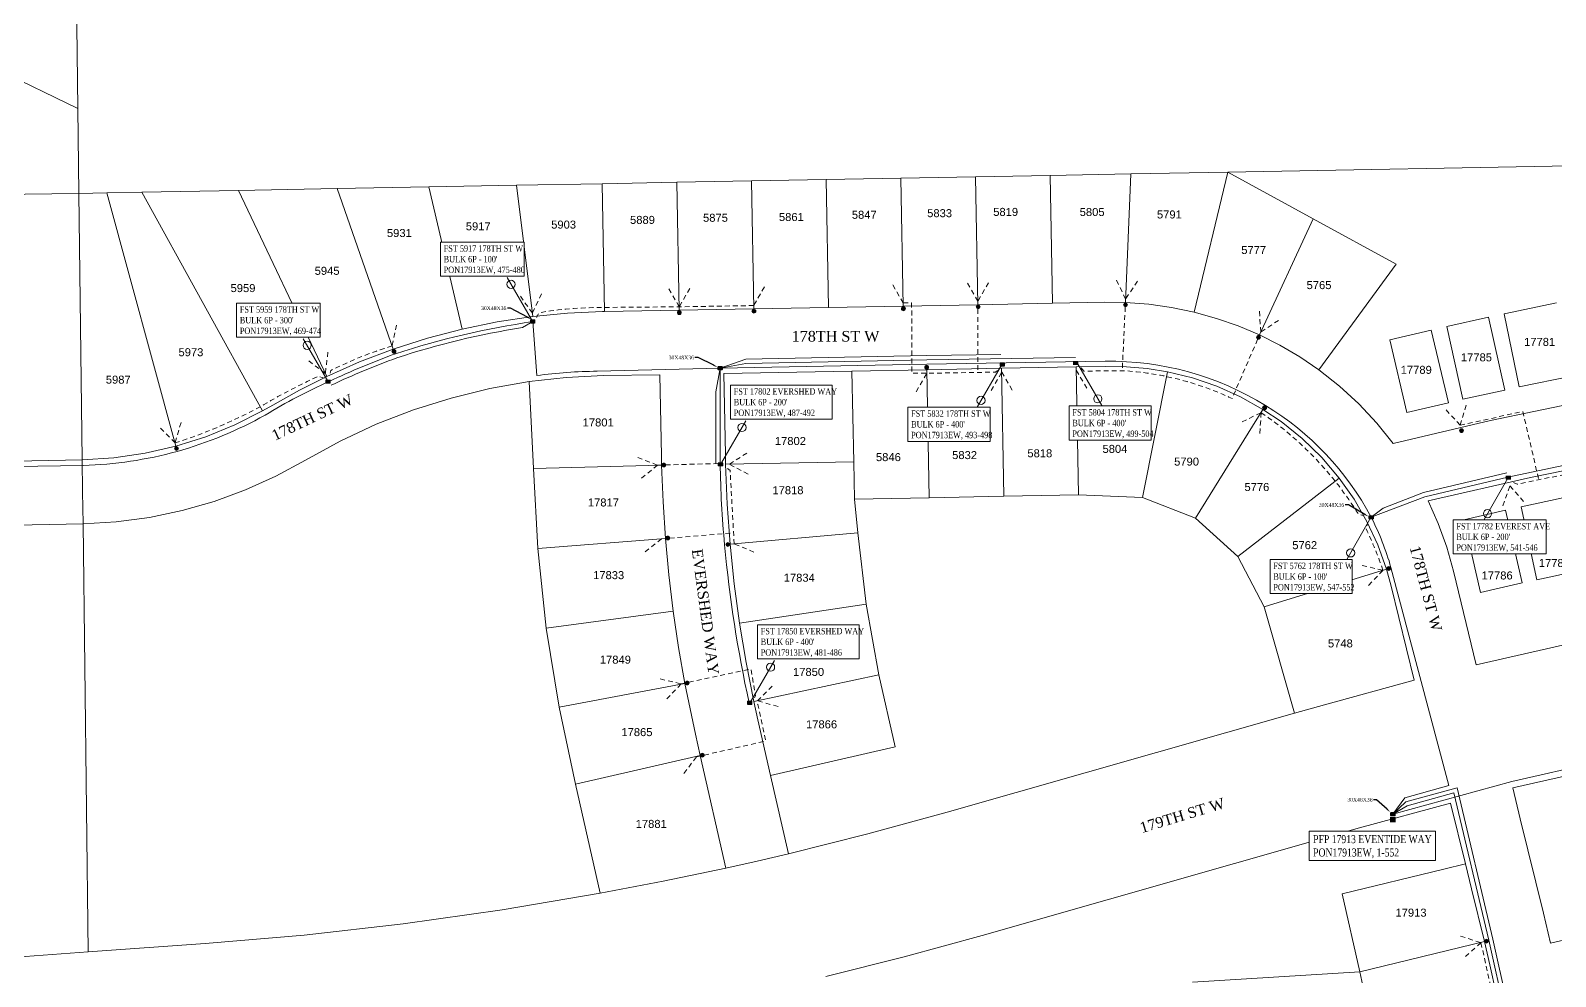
# Model space of a CAD drawing. Header units: feet. Extents: x 865220 to 2841409, y -2240498 to 948907.
# Drawn here: x 2836059 to 2837488, y 945269 to 946155 of the extents above; entities that cross this region are included whole.
import ezdxf
from ezdxf import colors
from ezdxf.entities.mleader import LeaderData, LeaderLine
from ezdxf.enums import TextEntityAlignment as Align
from ezdxf.lldxf.tags import DXFTag
from ezdxf.math import Vec2, Vec3

# ---------------------------------------------------------------- set-up
doc = ezdxf.new("R2010")
doc.units = ezdxf.units.FT
doc.header["$LTSCALE"] = 0.015
doc.header["$MEASUREMENT"] = 0
doc.set_wipeout_variables(frame=1)
doc.linetypes.add('DASHED', pattern=[5, 3, -2])
for name, color, linetype in [('288A', 112, '288A'), ('288B', 112, '288B'), ('48E', 112, '48E'), ('72A', 112, '72A'), ('Dakota County Addresses', 7, 'Continuous'), ('Dakota County Parcels', 7, 'Continuous'), ('DETAIL', 7, 'Continuous'), ('DROP BURIED', 7, 'DASHED'), ('F1', 112, 'F1'), ('PROP_TEL', 6, 'Continuous'), ('STREET NAME', 7, 'Continuous'), ('TAIL', 1, 'MST'), ('TELEPHONE STRUCT-PROP', 6, 'Continuous'), ('TERMINALS', 7, 'Continuous')]:
    doc.layers.add(name, color=color, linetype=linetype)
doc.layers.add('RUNNING LINE (UNDERGROUND)', color=10, linetype='Continuous', lineweight=40)
doc.styles.add('Dimensions 100', font='arial.ttf')
doc.styles.add('Line', font='txt.shx', dxfattribs={"height": 3})
doc.styles.add('SIMPLEX', font='times.ttf', dxfattribs={"width": 0.8})
doc.styles.get("Standard").update_dxf_attribs({"font": 'times.ttf'})
doc.styles.add('Utilities', font='arial.ttf', dxfattribs={"height": 2.5})
tags = doc.linetypes.add('288A', pattern='A,80,-5,["288A",Line,S=1.5,R=0,X=0,Y=-1.5],-24', length=109).pattern_tags.tags
tags[6] = DXFTag(74, 10)
tags = doc.linetypes.add('288B', pattern='A,80,-5,["288B",Line,S=1.5,R=0,X=0,Y=-1.5],-24', length=109).pattern_tags.tags
tags[6] = DXFTag(74, 10)
tags = doc.linetypes.add('48E', pattern='A,80,-5,["48E",Line,S=1.5,R=0,X=0,Y=-1.5],-20', length=105).pattern_tags.tags
tags[6] = DXFTag(74, 10)
tags = doc.linetypes.add('72A', pattern='A,80,-5,["72A",Line,S=1.5,R=0,X=0,Y=-1.5],-20', length=105).pattern_tags.tags
tags[6] = DXFTag(74, 10)
tags = doc.linetypes.add('F1', pattern='A,15,-5,["F1",Line,S=1.5,R=0,X=0,Y=-1.5],-12', length=32).pattern_tags.tags
tags[6] = DXFTag(74, 10)
tags = doc.linetypes.add('MST', pattern='A,5,-5,5,-5,["TAIL",Line,S=1.5,R=0,X=0,Y=-1.5],-20', length=40).pattern_tags.tags
tags[10] = DXFTag(74, 10)

# ---------------------------------------------------------------- blocks, each defined once
blk = doc.blocks.new('ACMAP_ANN_TEMPLATE_Dakota County Addresses')
at = {"layer": 'Dakota County Addresses', "style": 'Dimensions 100'}
blk.add_attdef('DakotaCountyAddress', text='', height=50, dxfattribs=at).set_placement((0, 0), align=Align.CENTER)
blk = doc.blocks.new('NEW HH')
at = {"ltscale": 40, "true_color": 0xffffff}
h = blk.add_hatch(color=7, dxfattribs=at)
h.dxf.hatch_style = 1
h.paths.add_polyline_path([(-0.061, -0.031, 0.414214), (-0.046, -0.046), (0.046, -0.046, 0.414214), (0.061, -0.031), (0.061, 0.031, 0.414214), (0.046, 0.046), (-0.046, 0.046, 0.414214), (-0.061, 0.031)])
at = {"layer": 'RUNNING LINE (UNDERGROUND)', "color": 6, "lineweight": 0, "const_width": 0.005, "flags": 128}
blk.add_lwpolyline([(-0.061, 0.031), (-0.061, -0.031, 0.414214), (-0.046, -0.046), (0.046, -0.046, 0.414214), (0.061, -0.031), (0.061, 0.031, 0.414214), (0.046, 0.046), (-0.046, 0.046, 0.414214)], format="xyb", close=True, dxfattribs=at)
at = {"layer": 'TELEPHONE STRUCT-PROP', "color": 18, "true_color": 0x000000, "style": 'Utilities'}
blk.add_text('HH', height=0.05, dxfattribs=at).set_placement((0, 0), align=Align.MIDDLE_CENTER)
blk = doc.blocks.new('PFP')
at = {"color": 6}
blk.add_wipeout([(-0.121, 0.121), (0.121, 0.121), (0.121, -0.121), (-0.121, -0.121)], dxfattribs=at)
at = {"ltscale": 40, "true_color": 0xffffff}
h = blk.add_hatch(color=7, dxfattribs=at)
h.dxf.hatch_style = 1
h.paths.add_polyline_path([(-0.121, -0.121), (0.121, -0.121), (0.121, 0.121), (-0.121, 0.121)])
at = {"layer": 'RUNNING LINE (UNDERGROUND)', "color": 6, "lineweight": 0, "const_width": 0.0181, "flags": 128}
blk.add_lwpolyline([(-0.121, 0.121), (0.121, 0.121), (0.121, -0.121), (-0.121, -0.121)], close=True, dxfattribs=at)
at = {"layer": 'RUNNING LINE (UNDERGROUND)', "color": 18, "lineweight": 0, "true_color": 0x000000, "const_width": 0.0181, "flags": 128}
for points in [[(-0.084, -0.084), (0.084, 0.084)], [(-0.084, 0.084), (0.084, -0.084)]]:
    blk.add_lwpolyline(points, dxfattribs=at)
blk = doc.blocks.new('Proposed FlowerPot')
at = {"lineweight": 5, "ltscale": 100, "true_color": 0xffffff}
h = blk.add_hatch(color=7, dxfattribs=at)
h.dxf.hatch_style = 1
h.paths.add_polyline_path([(-0.06, 0, 0.414214), (0, -0.06, 0.414214), (0.06, 0, 0.414214), (0, 0.06, 0.414214)])
at = {"lineweight": 5, "ltscale": 100}
blk.add_circle((0, 0), 0.0604, dxfattribs=at)
at = {"layer": 'RUNNING LINE (UNDERGROUND)', "color": 6, "lineweight": 5, "const_width": 0.00907, "flags": 128}
blk.add_lwpolyline([(-0.06, 0, -0.414214), (0, 0.06, -0.414214), (0.06, 0, -0.414214), (0, -0.06, -0.414214), (-0.06, 0)], format="xyb", dxfattribs=at)
at = {"color": 18, "linetype": 'ByBlock', "lineweight": 5, "ltscale": 100, "true_color": 0x000000, "style": 'Dimensions 100'}
blk.add_text('F', height=0.0744, dxfattribs=at).set_placement((-0.029, -0.037))
blk = doc.blocks.new('TERMINAL')
at = {"lineweight": 5, "ltscale": 0.5, "flags": 128}
blk.add_lwpolyline([(-0.1, -0.6), (-0.1, 44.8)], dxfattribs=at)
at = {"lineweight": 5, "ltscale": 0.5}
blk.add_circle((-0.1, 37.6), 3.83, dxfattribs=at)

msp = doc.modelspace()

# ---------------------------------------------------------------- linework, layer by layer
at = {"layer": '48E', "lineweight": 5, "ltscale": 50, "flags": 128}
msp.add_lwpolyline([(2837315.6, 945698.9), (2837365.7, 945718.1), (2837443.6, 945736.6), (2837553.3, 945759.6), (2837660, 945777.9, -0.010274), (2837847.8, 945802.5, -0.012434), (2837978.8, 945814.1), (2838110.7, 945822.4), (2838234.3, 945824.5), (2838288.8, 945824.8)], format="xyb", dxfattribs=at)
at = {"layer": 'Dakota County Parcels', "lineweight": 5}
for p, q in [((2836103.8, 946081.9), (2836101.7, 946258.1)), ((2836103.8, 946081.9), (2835956.6, 946153.3)), ((2836104.8, 946002.4), (2836103.8, 946081.9)), ((2837181.4, 946022.4), (2838058.8, 946038.7)), ((2836804.8, 946015.4), (2836874.8, 946016.7)), ((2836874.8, 946016.7), (2836944.8, 946018)), ((2836874.8, 946016.7), (2836877, 945896.8)), ((2836944.8, 946018), (2837014.8, 946019.3)), ((2836944.8, 946018), (2836947, 945898.1)), ((2837014.8, 946019.3), (2837090.4, 946020.8)), ((2837014.8, 946019.3), (2837017, 945899.4)), ((2837090.4, 946020.8), (2837085.5, 945900.1)), ((2837090.4, 946020.8), (2837181.4, 946022.4)), ((2837181.4, 946022.4), (2837149.6, 945891.1)), ((2837261.2, 945978.6), (2837181.4, 946022.4)), ((2835671.3, 945996), (2836104.8, 946002.4)), ((2836104.8, 946002.4), (2836130.8, 946002.9)), ((2836107.8, 945752.6), (2836104.8, 946002.4)), ((2836130.8, 946002.9), (2836163.7, 946003.5)), ((2836130.8, 946002.9), (2836195.7, 945765.6)), ((2836163.7, 946003.5), (2836254.4, 946005.2)), ((2836163.7, 946003.5), (2836276.8, 945798.5)), ((2836254.4, 946005.2), (2836346.7, 946006.9)), ((2836254.4, 946005.2), (2836337, 945830.9)), ((2836346.7, 946006.9), (2836432.7, 946008.5)), ((2836346.7, 946006.9), (2836399.2, 945856.4)), ((2836432.7, 946008.5), (2836514.8, 946010.1)), ((2836432.7, 946008.5), (2836463.8, 945875.2)), ((2836514.8, 946010.1), (2836594.9, 946011.5)), ((2836514.8, 946010.1), (2836530, 945886.9)), ((2836594.9, 946011.5), (2836664.9, 946012.8)), ((2836594.9, 946011.5), (2836597.1, 945891.6)), ((2836664.9, 946012.8), (2836734.8, 946014.1)), ((2836664.9, 946012.8), (2836667.1, 945892.9)), ((2836734.8, 946014.1), (2836804.8, 946015.4)), ((2836734.8, 946014.1), (2836737.1, 945894.2)), ((2836804.8, 946015.4), (2836807.1, 945895.5)), ((2837261.2, 945978.6), (2837210.8, 945869.8)), ((2837338.9, 945936), (2837261.2, 945978.6)), ((2837266.6, 945836.9), (2837338.9, 945936)), ((2836597.1, 945891.6), (2836595.3, 945891.6)), ((2836667.1, 945892.9), (2836597.1, 945891.6)), ((2836737.1, 945894.2), (2836667.1, 945892.9)), ((2836807.1, 945895.5), (2836737.1, 945894.2)), ((2836877, 945896.8), (2836807.1, 945895.5)), ((2836947, 945898.1), (2836877, 945896.8)), ((2837017, 945899.4), (2836947, 945898.1)), ((2837065.9, 945900.3), (2837017, 945899.4)), ((2837085.5, 945900.1), (2837065.9, 945900.3)), ((2837489.1, 945899.7), (2837440.2, 945889.6)), ((2837440.2, 945889.6), (2837454.3, 945821)), ((2837371.8, 945874.3), (2837332.9, 945865.1)), ((2837388, 945806.2), (2837371.8, 945874.3)), ((2837425.4, 945886.4), (2837386.4, 945877.7)), ((2837386.4, 945877.7), (2837401.6, 945809.4)), ((2837440.7, 945818), (2837425.4, 945886.4)), ((2837332.9, 945865.1), (2837349.1, 945797)), ((2836649.1, 945832.5), (2836596.4, 945831.6)), ((2836649.1, 945832.5), (2836650.5, 945756.6)), ((2836829.1, 945835.9), (2836709.1, 945833.7)), ((2836709.1, 945833.7), (2836710.5, 945757.7)), ((2836899.1, 945837.2), (2836829.1, 945835.9)), ((2836830.7, 945750.9), (2836829.1, 945835.9)), ((2836969.1, 945838.5), (2836899.1, 945837.2)), ((2836901.3, 945717.2), (2836899.1, 945837.2)), ((2837039, 945839.8), (2836969.1, 945838.5)), ((2836971.3, 945718.5), (2836969.1, 945838.5)), ((2837067.1, 945840.3), (2837039, 945839.8)), ((2837041.3, 945719.8), (2837039, 945839.8)), ((2837101.3, 945717.5), (2837124.7, 945835.2)), ((2837266.6, 945836.9), (2837266.6, 945836.9)), ((2837454.3, 945821), (2837503.3, 945831.1)), ((2836530.8, 945744.6), (2836526.5, 945826)), ((2837401.6, 945809.4), (2837440.7, 945818)), ((2836276.8, 945798.5), (2836286.4, 945804)), ((2837349.1, 945797), (2837388, 945806.2)), ((2837151, 945697.9), (2837214.2, 945799.9)), ((2837231.2, 945788.5), (2837214.2, 945799.9)), ((2835946, 945749.6), (2836107.8, 945752.6)), ((2836108.2, 945722.6), (2836107.8, 945752.6)), ((2836650.7, 945747.7), (2836530.8, 945744.6)), ((2836530.8, 945744.6), (2836534.7, 945669.6)), ((2836650.5, 945756.6), (2836650.7, 945747.7)), ((2836710.5, 945757.7), (2836710.7, 945748.7)), ((2836830.7, 945750.9), (2836710.7, 945748.7)), ((2836831.3, 945715.9), (2836830.7, 945750.9)), ((2837190.7, 945662.2), (2837285.6, 945735.6)), ((2836108.6, 945692.6), (2836108.2, 945722.6)), ((2836831.3, 945715.9), (2836901.3, 945717.2)), ((2836834.5, 945684.2), (2836831.3, 945715.9)), ((2836901.3, 945717.2), (2836971.3, 945718.5)), ((2836971.3, 945718.5), (2837041.3, 945719.8)), ((2837041.3, 945719.8), (2837101.3, 945717.5)), ((2837101.3, 945717.5), (2837151, 945697.9)), ((2837495.3, 945717.2), (2837456.2, 945708.8)), ((2837441.4, 945705.6), (2837402.4, 945696.6)), ((2837457.1, 945637.3), (2837441.4, 945705.6)), ((2837456.2, 945708.8), (2837470.8, 945640.4)), ((2835940.9, 945689.5), (2836108.6, 945692.6)), ((2836113.5, 945291.5), (2836108.6, 945692.6)), ((2837151, 945697.9), (2837190.7, 945662.2)), ((2837402.4, 945696.6), (2837418.1, 945628.4)), ((2836534.7, 945669.6), (2836654.3, 945679.1)), ((2836834.5, 945684.2), (2836715, 945673.7)), ((2836842.4, 945617.4), (2836834.5, 945684.2)), ((2836534.7, 945669.6), (2836542.6, 945595)), ((2837190.7, 945662.2), (2837215.4, 945614.8)), ((2837215.4, 945614.8), (2837330, 945650.3)), ((2837334.4, 945634.2), (2837330, 945650.3)), ((2837414.1, 945560.6), (2837392.7, 945648.4)), ((2837470.8, 945640.4), (2837509.9, 945648.7)), ((2837355.8, 945546.1), (2837334.4, 945634.2)), ((2837418.1, 945628.4), (2837457.1, 945637.3)), ((2836842.4, 945617.4), (2836723.7, 945599.6)), ((2836854.4, 945551.2), (2836842.4, 945617.4)), ((2836542.6, 945595), (2836661.6, 945610.9)), ((2837215.4, 945614.8), (2837243.8, 945515.2)), ((2836542.6, 945595), (2836554.6, 945520.9)), ((2836854.4, 945551.2), (2836737, 945526.3)), ((2836869.7, 945483.6), (2836854.4, 945551.2)), ((2837355.8, 945546.1), (2837271.8, 945523.2)), ((2836554.6, 945520.9), (2836672.5, 945543.1)), ((2836672.5, 945543.1), (2836682.4, 945495.5)), ((2836554.6, 945520.9), (2836569.9, 945448.9)), ((2836737, 945526.3), (2836740.9, 945508.9)), ((2837271.8, 945523.2), (2837243.8, 945515.2)), ((2836740.9, 945508.9), (2836752.7, 945456.9)), ((2837243.8, 945515.2), (2836918.2, 945422.4)), ((2836682.4, 945495.5), (2836686.9, 945475.6)), ((2836569.9, 945448.9), (2836686.9, 945475.6)), ((2836686.9, 945475.6), (2836711, 945370.2)), ((2836752.7, 945456.9), (2836869.7, 945483.6)), ((2837536.4, 945465.3), (2837448.2, 945445.4)), ((2836569.9, 945448.9), (2836593.3, 945346.5)), ((2836752.7, 945456.9), (2836769.5, 945383.5)), ((2837455.3, 945416.3), (2837448.2, 945445.4)), ((2837390, 945431), (2837304.7, 945407.8)), ((2837403.9, 945374), (2837390, 945431)), ((2837476.9, 945327.9), (2837455.3, 945416.3)), ((2836951.1, 945307), (2837304.7, 945407.8)), ((2836711, 945370.2), (2836740.3, 945376.7)), ((2836740.3, 945376.7), (2836769.5, 945383.5)), ((2837383.5, 945369.1), (2837403.9, 945374)), ((2837409.6, 945350.7), (2837403.9, 945374)), ((2837288.4, 945345.9), (2837383.5, 945369.1)), ((2837305, 945272.8), (2837288.4, 945345.9)), ((2837421.6, 945301.2), (2837409.6, 945350.7)), ((2837483.7, 945299.7), (2837476.9, 945327.9)), ((2837305, 945272.8), (2837421.6, 945301.2)), ((2837426.8, 945279.6), (2837421.6, 945301.2)), ((2837508.1, 945305.4), (2837483.7, 945299.7)), ((2836113.5, 945291.5), (2835813.9, 945269.8)), ((2836222.9, 945299.4), (2836113.5, 945291.5)), ((2837305, 945272.8), (2837148, 945263.3)), ((2837312.6, 945236.8), (2837305, 945272.8))]:
    msp.add_line(p, q, dxfattribs=at)
for points in [[(2836530, 945886.9), (2836496.7, 945881.9), (2836463.8, 945875.2)], [(2836595.3, 945891.6), (2836562.6, 945890.1), (2836530, 945886.9)], [(2837149.6, 945891.1), (2837128.5, 945895.5), (2837107.1, 945898.5), (2837085.5, 945900.1)], [(2837210.8, 945869.8), (2837190.9, 945878.2), (2837170.5, 945885.3), (2837149.6, 945891.1)], [(2836463.8, 945875.2), (2836431.3, 945866.7), (2836399.2, 945856.4)], [(2838076.6, 945875.8), (2837983.1, 945870.4), (2837889.7, 945862.6), (2837796.6, 945852.6), (2837703.8, 945840.3), (2837611.3, 945825.6), (2837519.1, 945808.7), (2837427.5, 945789.5), (2837336.3, 945768)], [(2837266.6, 945836.9), (2837248.7, 945849.1), (2837230.1, 945860.1), (2837210.8, 945869.8)], [(2836399.2, 945856.4), (2836367.8, 945844.5), (2836337, 945830.9)], [(2836337, 945830.9), (2836311.4, 945818), (2836286.4, 945804)], [(2836596.4, 945831.6), (2836561.4, 945829.8), (2836526.5, 945826)], [(2837124.7, 945835.2), (2837105.6, 945838.3), (2837086.4, 945840), (2837067.1, 945840.3)], [(2837214.2, 945799.9), (2837193.1, 945811.7), (2837171, 945821.6), (2837148.2, 945829.4), (2837124.7, 945835.2)], [(2837336.3, 945768), (2837320.8, 945787.2), (2837304, 945805.1), (2837285.9, 945821.7), (2837266.6, 945836.9)], [(2836526.5, 945826), (2836489.8, 945819.5), (2836453.6, 945810.6), (2836418.1, 945799.5), (2836383.4, 945786), (2836349.6, 945770.2), (2836316.9, 945752.3)], [(2838049.4, 945814.4), (2837951.2, 945807.8), (2837853.2, 945798.7), (2837755.6, 945786.9), (2837658.2, 945772.6), (2837561.3, 945755.7), (2837464.9, 945736.3), (2837369, 945714.3)], [(2836195.7, 945765.6), (2836223.6, 945774.4), (2836250.7, 945785.4), (2836276.8, 945798.5)], [(2837285.6, 945735.6), (2837269.2, 945754.9), (2837251, 945772.6), (2837231.2, 945788.5)], [(2836107.8, 945752.6), (2836137.5, 945754.6), (2836166.8, 945758.9), (2836195.7, 945765.6)], [(2836108.6, 945692.6), (2836139.8, 945694.5), (2836170.8, 945698.7), (2836201.5, 945705.1), (2836231.5, 945713.7), (2836260.9, 945724.5), (2836289.4, 945737.4), (2836316.9, 945752.3)], [(2836650.7, 945747.7), (2836652.1, 945713.4), (2836654.3, 945679.1)], [(2836710.7, 945748.7), (2836712.3, 945711.2), (2836715, 945673.7)], [(2837330, 945650.3), (2837321.8, 945673), (2837311.6, 945694.9), (2837299.5, 945715.8), (2837285.6, 945735.6)], [(2837392.7, 945648.4), (2837386.4, 945670.9), (2837378.4, 945692.9), (2837369, 945714.3)], [(2836654.3, 945679.1), (2836657.5, 945644.9), (2836661.6, 945610.9)], [(2836715, 945673.7), (2836718.8, 945636.6), (2836723.7, 945599.6)], [(2838056.6, 945654.5), (2837963.9, 945648.3), (2837871.4, 945639.7), (2837779.2, 945628.7), (2837687.3, 945615.2), (2837595.7, 945599.4), (2837504.6, 945581.2), (2837414.1, 945560.6)], [(2836661.6, 945610.9), (2836666.6, 945576.9), (2836672.5, 945543.1)], [(2836723.7, 945599.6), (2836729.8, 945562.8), (2836737, 945526.3)], [(2836769.5, 945383.5), (2836844.1, 945402.1), (2836918.2, 945422.4)], [(2836593.3, 945346.5), (2836652.3, 945357.8), (2836711, 945370.2)], [(2836222.9, 945299.4), (2836315.9, 945307.4), (2836408.7, 945317.9), (2836501.2, 945331), (2836593.3, 945346.5)], [(2836804.6, 945268.5), (2836878.1, 945287), (2836951.1, 945307)], [(2837437.3, 945225.5), (2837432.7, 945252.7), (2837426.8, 945279.6)]]:
    msp.add_lwpolyline(points, dxfattribs=at)
at = {"layer": 'DROP BURIED', "lineweight": 5, "ltscale": 100}
for points in [[(2836877.1, 945899.7), (2836867.1, 945917)], [(2836957.1, 945918.7), (2836947.1, 945901.4), (2836937.1, 945918.7)], [(2837096.7, 945920), (2837085.5, 945903.4), (2837076.8, 945921.4)], [(2836538.1, 945908.2), (2836529.6, 945890.1), (2836518.1, 945906.5)], [(2836677.1, 945913.4), (2836667.1, 945896.1), (2836657.1, 945913.4)], [(2836747, 945914.7), (2836737, 945897.3)], [(2837228.8, 945883.4), (2837212.1, 945872.5), (2837210.9, 945892.4)], [(2836402.3, 945879), (2836398.2, 945859.4)], [(2836338.1, 945853.6), (2836335.6, 945833.7), (2836319.6, 945845.8)], [(2836889.2, 945816.5), (2836899.2, 945833.8)], [(2836959.4, 945817.6), (2836969.4, 945834.9), (2836979.4, 945817.6)], [(2837039.3, 945836.7), (2837049.3, 945819.4)], [(2837398.9, 945785.2), (2837404.7, 945804.3)], [(2836200.4, 945787.7), (2836194.8, 945768.5), (2836180.9, 945782.9)], [(2837194.6, 945788.3), (2837212.6, 945796.9), (2837211.1, 945777)], [(2837398.9, 945785.2), (2837385.4, 945799.9)], [(2836731.9, 945739.3), (2836714.2, 945748.6), (2836731.1, 945759.3)], [(2836628.4, 945754.9), (2836647, 945747.7), (2836631.5, 945735.2)], [(2837439, 945709.6), (2837445.6, 945728.4), (2837458.7, 945713.3)], [(2836650.7, 945678.6), (2836635, 945666.3)], [(2836737.2, 945666.3), (2836718.7, 945673.9)], [(2837307.2, 945653.8), (2837326.6, 945649.1), (2837312.8, 945634.6)], [(2836649.5, 945547.4), (2836669, 945542.7), (2836655.1, 945528.2)], [(2836759.8, 945521.5), (2836740.5, 945526.9), (2836754.8, 945540.9)], [(2836683.4, 945474.3), (2836671.3, 945458.4)], [(2837399.4, 945306.4), (2837418.4, 945300.2), (2837403.5, 945286.9)]]:
    msp.add_lwpolyline(points, dxfattribs=at)
at = {"layer": 'DROP BURIED', "lineweight": 5, "ltscale": 100, "flags": 128}
for points in [[(2836947.1, 945901.4), (2836947, 945834.6)], [(2837085.5, 945903.4), (2837082.3, 945836)], [(2836877.1, 945899.7), (2836885, 945899.7), (2836885.2, 945833.8), (2836899.2, 945833.8), (2836963.5, 945834.9), (2836966.5, 945837.5)], [(2837514.8, 945810.1), (2837527.8, 945745.3), (2837452.5, 945729.9), (2837448.1, 945731.9)], [(2837398.9, 945785.2), (2837450, 945796.3), (2837457.7, 945797.9), (2837472.6, 945734)], [(2836647, 945747.7), (2836704, 945749.2)], [(2836718.7, 945673.9), (2836714.9, 945742.8), (2836711.8, 945745.2)], [(2836650.7, 945678.6), (2836718.1, 945684.3)], [(2836669, 945542.7), (2836734.4, 945556.6), (2836738.8, 945531.5), (2836736.9, 945527.3)], [(2836683.4, 945474.3), (2836748.2, 945489.2), (2836741, 945523.5), (2836737.8, 945524.5)], [(2837418.4, 945300.2), (2837426.7, 945263.2), (2837432.4, 945239.3), (2837436.2, 945237.7)]]:
    msp.add_lwpolyline(points, dxfattribs=at)
for points in [[(2836737, 945897.3), (2836667.1, 945896.1), (2836593.6, 945895.5, 0.040031), (2836535.9, 945890.6), (2836533.4, 945886.2)], [(2836398.2, 945859.4, 0.041949), (2836340.7, 945836.5), (2836339.8, 945832.2)], [(2837212.1, 945872.5), (2837185.2, 945810.2, 0.09149), (2837086.2, 945836.1), (2837046.2, 945835.9), (2837043.5, 945839.2)], [(2836194.8, 945768.5, 0.045384), (2836274.5, 945802.3, -0.029345), (2836329.2, 945831), (2836334.7, 945829.3)], [(2837212.6, 945796.9, -0.105813), (2837303.7, 945701.5), (2837309.1, 945700.2)], [(2837326.6, 945649.1, 0.033224), (2837310.7, 945688.1), (2837312, 945692.9)]]:
    msp.add_lwpolyline(points, format="xyb", dxfattribs=at)
at = {"layer": 'TAIL', "lineweight": 5, "ltscale": 50, "flags": 128}
for points in [[(2836341, 945822.6, -0.023161), (2836402.7, 945848.3, -0.040886), (2836520.3, 945876.6), (2836530.2, 945882.2)], [(2836732.7, 945525, -0.031072), (2836709.8, 945673, -0.020211), (2836705.6, 945749.3), (2836705.6, 945838.6)]]:
    msp.add_lwpolyline(points, format="xyb", dxfattribs=at)
for points in [[(2836705.6, 945838.6), (2836729.7, 945847.1), (2836899.1, 945850.4), (2836968.7, 945851.5)], [(2836705.6, 945838.6), (2836729.7, 945843.1), (2836899.1, 945846.4), (2837038.4, 945848.6)], [(2836701.6, 945749.2), (2836701.6, 945816.3), (2836705.6, 945838.6)], [(2837315.6, 945698.9), (2837326.7, 945707.5), (2837364.5, 945722), (2837442.8, 945740.5)]]:
    msp.add_lwpolyline(points, dxfattribs=at)

# ---------------------------------------------------------------- block references
at = {"lineweight": 5, "xscale": 40, "yscale": 40, "zscale": 40}
for p in [(2836529.9, 945882.4), (2836970, 945842.1), (2837038.6, 945843.5), (2836705.6, 945838.6), (2836338.1, 945826), (2836705.9, 945748.4), (2837444.1, 945736), (2837315.6, 945698.9), (2836733.3, 945525)]:
    msp.add_blockref('NEW HH', p, dxfattribs=at)
at = {"layer": 'Dakota County Addresses', "lineweight": 5, "xscale": 0.15, "yscale": 0.15, "zscale": 0.15}
for p, values in [((2836911.2, 945980.1), {'DakotaCountyAddress': '5833'}), ((2836973.1, 945981.3), {'DakotaCountyAddress': '5819'}), ((2837054.1, 945981.2), {'DakotaCountyAddress': '5805'}), ((2836478.9, 945967.8), {'DakotaCountyAddress': '5917'}), ((2836558.9, 945969.4), {'DakotaCountyAddress': '5903'}), ((2836632.8, 945973.8), {'DakotaCountyAddress': '5889'}), ((2836701.2, 945975.8), {'DakotaCountyAddress': '5875'}), ((2836772.3, 945976.5), {'DakotaCountyAddress': '5861'}), ((2836840.6, 945978.6), {'DakotaCountyAddress': '5847'}), ((2837126.5, 945978.9), {'DakotaCountyAddress': '5791'}), ((2836405, 945961.5), {'DakotaCountyAddress': '5931'}), ((2837205.5, 945945.6), {'DakotaCountyAddress': '5777'}), ((2836337.3, 945926.1), {'DakotaCountyAddress': '5945'}), ((2836258.5, 945909.9), {'DakotaCountyAddress': '5959'}), ((2837266.7, 945912.7), {'DakotaCountyAddress': '5765'}), ((2837473.4, 945859.5), {'DakotaCountyAddress': '17781'}), ((2836209.7, 945849.8), {'DakotaCountyAddress': '5973'}), ((2837414.2, 945845), {'DakotaCountyAddress': '17785'}), ((2836141.6, 945824.1), {'DakotaCountyAddress': '5987'}), ((2837357.8, 945833.3), {'DakotaCountyAddress': '17789'}), ((2836591.3, 945784), {'DakotaCountyAddress': '17801'}), ((2836771.4, 945766.6), {'DakotaCountyAddress': '17802'}), ((2836863.2, 945751.5), {'DakotaCountyAddress': '5846'}), ((2836934.6, 945753.4), {'DakotaCountyAddress': '5832'}), ((2837005.1, 945755.1), {'DakotaCountyAddress': '5818'}), ((2837075.5, 945759.2), {'DakotaCountyAddress': '5804'}), ((2837142.6, 945747.3), {'DakotaCountyAddress': '5790'}), ((2837208.5, 945723.5), {'DakotaCountyAddress': '5776'}), ((2836596.2, 945709), {'DakotaCountyAddress': '17817'}), ((2836769.1, 945720.5), {'DakotaCountyAddress': '17818'}), ((2837253.3, 945669), {'DakotaCountyAddress': '5762'}), ((2837487.2, 945652.3), {'DakotaCountyAddress': '17782'}), ((2836601.1, 945640.9), {'DakotaCountyAddress': '17833'}), ((2836779.7, 945638.5), {'DakotaCountyAddress': '17834'}), ((2837433.6, 945640.6), {'DakotaCountyAddress': '17786'}), ((2837286.7, 945576.9), {'DakotaCountyAddress': '5748'}), ((2836607.4, 945561.7), {'DakotaCountyAddress': '17849'}), ((2836788.4, 945550.2), {'DakotaCountyAddress': '17850'}), ((2836627.6, 945493.8), {'DakotaCountyAddress': '17865'}), ((2836800.6, 945501.1), {'DakotaCountyAddress': '17866'}), ((2836641, 945407.8), {'DakotaCountyAddress': '17881'}), ((2837352.9, 945324.6), {'DakotaCountyAddress': '17913'})]:
    msp.add_blockref('ACMAP_ANN_TEMPLATE_Dakota County Addresses', p, dxfattribs=at).add_auto_attribs(values)
at = {"layer": 'PROP_TEL', "lineweight": 5, "xscale": 30, "yscale": 30, "zscale": 30}
for p in [(2836667.3, 945890.7), (2836737.2, 945892), (2836877.3, 945894.3), (2836947.3, 945896.1), (2837085.4, 945898), (2837210, 945867.5), (2836399.9, 945854.3), (2836899.1, 945839.4), (2837215.7, 945801.6), (2837400.2, 945780), (2836196.2, 945763.3), (2836652.8, 945747.9), (2836656.5, 945679.5), (2836712.8, 945673.4), (2837331.9, 945650.9), (2836674.7, 945543.6), (2836688.9, 945475.9), (2837423.6, 945301.6)]:
    msp.add_blockref('Proposed FlowerPot', p, dxfattribs=at)
at = {"layer": 'TERMINALS', "lineweight": 5, "ltscale": 0.5}
for p, rotation in [((2836528.5, 945884.7), 30), ((2836337.5, 945827.5), 30), ((2837040.6, 945842.4), 210), ((2836968.7, 945841), 150), ((2836707.3, 945750.4), 329.9999999999999), ((2837443.3, 945734.9), 150), ((2837315, 945698.1), 150), ((2836734.1, 945525.8), 329.9999999999999)]:
    msp.add_blockref('TERMINAL', p, dxfattribs=dict(at, rotation=rotation))

# ---------------------------------------------------------------- texts
at = {"layer": 'STREET NAME', "lineweight": 5, "ltscale": 40, "insert": (2836772.6, 945873.5), "char_height": 10, "attachment_point": 1}
msp.add_mtext('178TH ST W', dxfattribs=at)
at = {"layer": 'STREET NAME', "lineweight": 5, "ltscale": 40, "char_height": 10, "attachment_point": 1}
for s, insert, rotation in [('178TH ST W', (2836284.1, 945779.5), 25.3582), ('EVERSHED WAY', (2836688.9, 945669.8), 277.6244), ('178TH ST W', (2837361.2, 945673.2), 284.8023), ('179TH ST W', (2837097.7, 945412.4), 16.8388)]:
    msp.add_mtext(s, dxfattribs=dict(at, insert=insert, rotation=rotation))

# ---------------------------------------------------------------- next in the draw order: block references
at = {"layer": 'PROP_TEL', "lineweight": 5, "xscale": 20, "yscale": 20, "zscale": 20}
msp.add_blockref('PFP', (2837335.9, 945415.5), dxfattribs=at)

# ---------------------------------------------------------------- next in the draw order: texts
at = {"layer": 'PROP_TEL', "lineweight": 5, "ltscale": 0.5, "insert": (2837261.2, 945401), "char_height": 7.5, "attachment_point": 1, "style": 'SIMPLEX', "bg_fill": 19, "box_fill_scale": 1.5, "bg_fill_color": 256, "bg_fill_transparency": 0}
msp.add_mtext('PFP 17913 EVENTIDE WAY\\PPON17913EW, 1-552', dxfattribs=at)
at = {"layer": 'TERMINALS', "lineweight": 5, "ltscale": 0.5, "insert": (2836446.5, 945953.8), "char_height": 6, "width": 72.285, "attachment_point": 1, "style": 'SIMPLEX', "bg_fill": 19, "box_fill_scale": 1.5, "bg_fill_color": 256, "bg_fill_transparency": 0}
msp.add_mtext("FST 5917 178TH ST W\\PBULK 6P - 100'\\PPON17913EW, 475-480", dxfattribs=at)

# ---------------------------------------------------------------- next in the draw order: linework, layer by layer
at = {"layer": '288A', "lineweight": 5, "ltscale": 50, "flags": 128}
msp.add_lwpolyline([(2833591.8, 939406.3), (2833566.4, 941188.9), (2833529.4, 943526.7), (2833507.7, 944632.6), (2833512.4, 944967.3, -0.401435), (2833569.6, 945031.3), (2833753.2, 945035.9), (2833880.3, 945036.4), (2834074.7, 945030.7), (2834255.4, 945018.9), (2834247.2, 944902.9), (2834246.6, 944844), (2834452, 944845.4), (2834624.6, 944847.7), (2834825, 944848.8, 0.011615), (2834943.4, 944852.1, 0.030516), (2835035.9, 944860.4, 0.024555), (2835124.5, 944876.3), (2835210.8, 944896.9), (2835375.1, 944938.5), (2835476.4, 944957.7), (2835607.4, 944974.9, -0.1029), (2835676.9, 944971.7), (2835719.4, 944960.5), (2835902.9, 944908.2, 0.07075), (2836018, 944887.7, 0.026794), (2836192.7, 944891.2, -0.055921), (2836456.1, 944876), (2836511.5, 944866.7), (2836539.6, 944864.6), (2836620.8, 944865.7), (2836782.3, 944870.1), (2836835.1, 944871.4), (2836993.4, 944873.5), (2837152, 944876.9), (2837293.5, 944877.9), (2837451.8, 944882.6), (2837449.6, 945077.5), (2837447.7, 945146.8, 0.031584), (2837441, 945233.9), (2837425.8, 945302.5), (2837393, 945440.5), (2837349.3, 945428.4), (2837335.9, 945420.6)], format="xyb", dxfattribs=at)
at = {"layer": '288B', "lineweight": 5, "ltscale": 50, "flags": 128}
msp.add_lwpolyline([(2833678.5, 945879.2), (2833680.7, 945705.9), (2833680.5, 945675.4), (2833837.1, 945676.8), (2833907.4, 945678.4, 0.109519), (2834036.5, 945712.4, 0.041237), (2834092.1, 945744.5), (2834143.6, 945780.1, -0.047168), (2834199.8, 945811.7, -0.098322), (2834339.1, 945841.7), (2834364.3, 945841.7), (2834566.2, 945845.2), (2834660.7, 945846.8), (2834778, 945848.4), (2834866.1, 945850), (2834956, 945850.3), (2835134.9, 945853.2), (2835314.2, 945855.7), (2835404.1, 945857.6, -0.110188), (2835495.9, 945833.2), (2835555.3, 945805.9, 0.060029), (2835595.7, 945801.4), (2835673.6, 945802.3), (2835703.7, 945802.4, -0.092091), (2835795, 945785.1), (2835834.6, 945769.8), (2835866.5, 945756.6, 0.09105), (2835938.2, 945745), (2836108.7, 945747.4, 0.060024), (2836196.8, 945760.6, 0.059807), (2836279.3, 945794.7, -0.032518), (2836339.3, 945826.2, -0.023167), (2836401.4, 945852.1, -0.043545), (2836530.2, 945882.2), (2836533.7, 945831.7, -0.030919), (2836590.4, 945835.7), (2836705.6, 945838.6), (2836899.2, 945842.4), (2837066.4, 945845.1, -0.143354), (2837216.6, 945803.5, -0.135776), (2837315.6, 945698.9, -0.047257), (2837334.1, 945651.9), (2837388.3, 945447.5), (2837347.2, 945436.1), (2837335.9, 945420.6)], format="xyb", dxfattribs=at)
at = {"layer": '72A', "lineweight": 5, "ltscale": 50, "flags": 128}
msp.add_lwpolyline([(2837888.5, 944890.4), (2838028.4, 944893.7), (2838116.5, 944896.9), (2838115, 945019.8, 0.060257), (2838104.8, 945093.3, -0.084014), (2838075.9, 945235.2), (2838070.5, 945328.2, 0.021242), (2837858.5, 945311.7, 0.014049), (2837645.9, 945278.6), (2837441, 945233.9), (2837443, 945243.3), (2837429.7, 945303.4), (2837396, 945445.4), (2837348.2, 945432.3), (2837335.9, 945420.6)], format="xyb", dxfattribs=at)
at = {"layer": 'F1', "lineweight": 5, "ltscale": 50, "flags": 128}
msp.add_lwpolyline([(2838843.9, 945546.2), (2838125.2, 945547.3), (2837967.6, 945537.5), (2837804.5, 945518.9), (2837606.8, 945487.4), (2837447.3, 945451.3), (2837335.9, 945420.6)], dxfattribs=at)

# ---------------------------------------------------------------- next in the draw order: block references
at = {"lineweight": 5, "xscale": 40, "yscale": 40, "zscale": 40}
msp.add_blockref('NEW HH', (2837335.9, 945420.6), dxfattribs=at)

# ---------------------------------------------------------------- next in the draw order: texts
at = {"layer": 'TERMINALS', "lineweight": 5, "ltscale": 0.5, "char_height": 6, "attachment_point": 1, "style": 'SIMPLEX', "bg_fill": 19, "box_fill_scale": 1.5, "bg_fill_color": 256, "bg_fill_transparency": 0}
for s, insert, width in [("FST 5959 178TH ST W\\PBULK 6P - 300'\\PPON17913EW, 469-474", (2836255.5, 945896.6), 72.285), ("FST 17802 EVERSHED WAY\\PBULK 6P - 200'\\PPON17913EW, 487-492", (2836718.3, 945819.8), 89.325), ("FST 5832 178TH ST W\\PBULK 6P - 400'\\PPON17913EW, 493-498", (2836884.5, 945799), 70.93), ("FST 5804 178TH ST W\\PBULK 6P - 400'\\PPON17913EW, 499-504", (2837035.6, 945800.2), 70.93), ("FST 17782 EVEREST AVE\\PBULK 6P - 200'\\PPON17913EW, 541-546", (2837395.4, 945693.5), 81.03), ("FST 5762 178TH ST W\\PBULK 6P - 100'\\PPON17913EW, 547-552", (2837223.9, 945656.3), 70.895), ("FST 17850 EVERSHED WAY\\PBULK 6P - 400'\\PPON17913EW, 481-486", (2836743.6, 945595.2), 89.325)]:
    msp.add_mtext(s, dxfattribs=dict(at, insert=insert, width=width))

# ---------------------------------------------------------------- next in the draw order: leaders
at = {"layer": 'DETAIL', "lineweight": 5, "ltscale": 5}
ml = msp.add_multileader_mtext('Standard', dxfattribs=at)
ml.set_content('30X48X36', color=256)
ml.set_leader_properties()
ml.build(insert=Vec2(0, 0))
ml.multileader.update_dxf_attribs({"has_text_frame": 1, "text_left_attachment_type": 2, "text_right_attachment_type": 2, "dogleg_length": 3})
ctx = ml.context
ctx.base_point, ctx.char_height, ctx.landing_gap_size, ctx.plane_origin = Vec3(2836480.6, 945894.8), 3.5, 1.5, Vec3(2836552.7, 945917.3)
ctx.left_attachment, ctx.right_attachment, ctx.text_align_type = 2, 2, 1
notes = []
notes.append((ctx, [(0, (1, 1, 0), (2836509.2, 945894.8), (-1, 0), 3, [(0, [(2836528.5, 945884.4)], 0, [])])]))
ctx.mtext.insert, ctx.mtext.alignment, ctx.mtext.flow_direction = Vec3(2836493.4, 945896.6), 2, 5
ctx.mtext.has_bg_fill, ctx.mtext.bg_color, ctx.mtext.bg_scale_factor, ctx.mtext.bg_transparency, ctx.mtext.use_window_bg_color = 1, -1027028792, 1.5, 0, 1
ml = msp.add_multileader_mtext('Standard', dxfattribs=at)
ml.set_content('30X48X36', color=256)
ml.set_leader_properties()
ml.build(insert=Vec2(0, 0))
ml.multileader.update_dxf_attribs({"has_text_frame": 1, "text_left_attachment_type": 2, "text_right_attachment_type": 2, "dogleg_length": 3})
ctx = ml.context
ctx.base_point, ctx.char_height, ctx.landing_gap_size, ctx.plane_origin = Vec3(2836656.4, 945848.5), 3.5, 1.5, Vec3(2836728.5, 945871.1)
ctx.left_attachment, ctx.right_attachment, ctx.text_align_type = 2, 2, 1
notes.append((ctx, [(0, (1, 1, 0), (2836684.9, 945848.5), (-1, 0), 3, [(0, [(2836703.1, 945839.6)], 0, [])])]))
ctx.mtext.insert, ctx.mtext.alignment, ctx.mtext.flow_direction = Vec3(2836669.2, 945850.3), 2, 5
ctx.mtext.has_bg_fill, ctx.mtext.bg_color, ctx.mtext.bg_scale_factor, ctx.mtext.bg_transparency, ctx.mtext.use_window_bg_color = 1, -1027028792, 1.5, 0, 1
ml = msp.add_multileader_mtext('Standard', dxfattribs=at)
ml.set_content('30X48X36', color=256)
ml.set_leader_properties()
ml.build(insert=Vec2(0, 0))
ml.multileader.update_dxf_attribs({"has_text_frame": 1, "text_left_attachment_type": 2, "text_right_attachment_type": 2, "dogleg_length": 3})
ctx = ml.context
ctx.base_point, ctx.char_height, ctx.landing_gap_size, ctx.plane_origin = Vec3(2837265.6, 945710.4), 3.5, 1.5, Vec3(2837337.7, 945732.9)
ctx.left_attachment, ctx.right_attachment, ctx.text_align_type = 2, 2, 1
notes.append((ctx, [(0, (1, 1, 0), (2837294.2, 945710.4), (-1, 0), 3, [(0, [(2837313.1, 945699.6)], 0, [])])]))
ctx.mtext.insert, ctx.mtext.alignment, ctx.mtext.flow_direction = Vec3(2837278.4, 945712.1), 2, 5
ctx.mtext.has_bg_fill, ctx.mtext.bg_color, ctx.mtext.bg_scale_factor, ctx.mtext.bg_transparency, ctx.mtext.use_window_bg_color = 1, -1027028792, 1.5, 0, 1
ml = msp.add_multileader_mtext('Standard', dxfattribs=at)
ml.set_content('30X48X36', color=256)
ml.set_leader_properties()
ml.build(insert=Vec2(0, 0))
ml.multileader.update_dxf_attribs({"has_text_frame": 1, "text_left_attachment_type": 2, "text_right_attachment_type": 2, "dogleg_length": 3})
ctx = ml.context
ctx.base_point, ctx.char_height, ctx.landing_gap_size, ctx.plane_origin = Vec3(2837292.2, 945434.1), 3.5, 1.5, Vec3(2837357.8, 945455.4)
ctx.left_attachment, ctx.right_attachment, ctx.text_align_type = 2, 2, 1
notes.append((ctx, [(0, (1, 1, 0), (2837320.7, 945434.1), (-1, 0), 3, [(0, [(2837333.5, 945422.5)], 0, [])])]))
ctx.mtext.insert, ctx.mtext.alignment, ctx.mtext.flow_direction = Vec3(2837305, 945435.9), 2, 5
ctx.mtext.has_bg_fill, ctx.mtext.bg_color, ctx.mtext.bg_scale_factor, ctx.mtext.bg_transparency, ctx.mtext.use_window_bg_color = 1, -1027028792, 1.5, 0, 1
for ctx, leaders in notes:
    for number, flags, end, landing, length, lines in leaders:
        leader = LeaderData()
        leader.index, (leader.has_last_leader_line, leader.has_dogleg_vector, leader.attachment_direction) = number, flags
        leader.last_leader_point, leader.dogleg_vector, leader.dogleg_length = Vec3(end), Vec3(landing), length
        for number, points, colour, breaks in lines:
            line = LeaderLine()
            line.index, line.vertices, line.color, line.breaks = number, Vec3.list(points), colors.encode_raw_color(colour), breaks
            leader.lines.append(line)
        ctx.leaders.append(leader)

doc.saveas('drawing.dxf')
